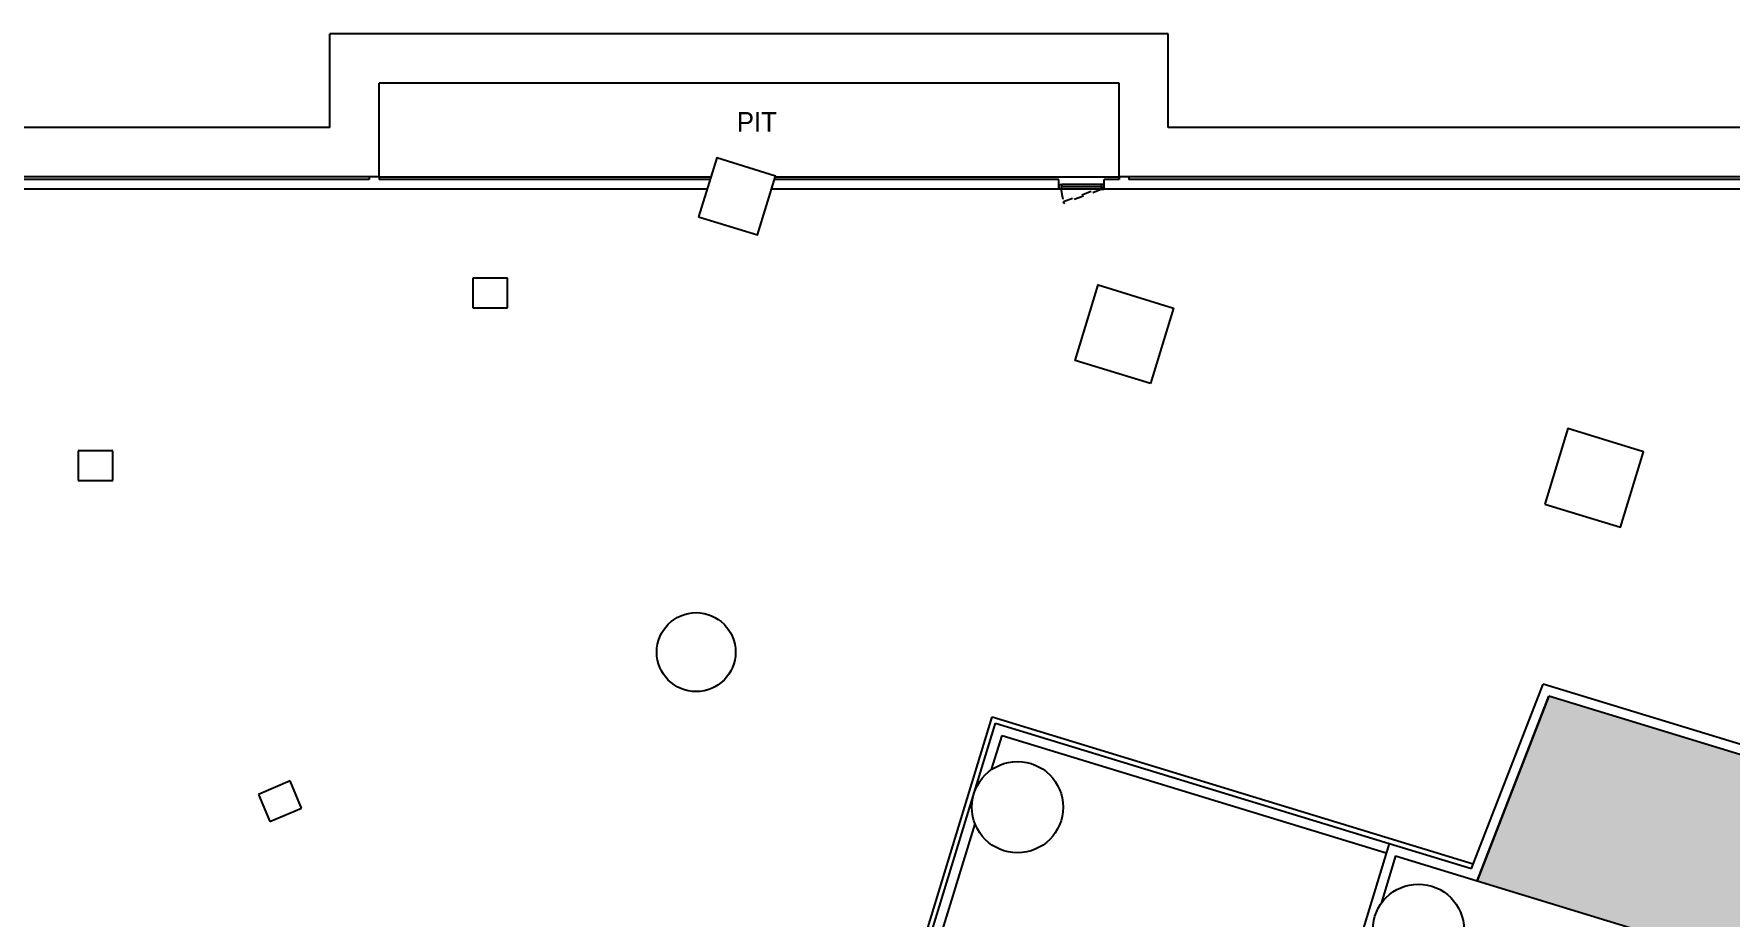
# Model space of a CAD drawing. Header units: millimetres. Extents: x -7718 to 414843, y 91724 to 341395.
# Drawn here: x 322653 to 357043, y 238959 to 256859 of the extents above; entities that cross this region are included whole.
import ezdxf
from ezdxf.enums import TextEntityAlignment as Align

# ---------------------------------------------------------------- set-up
doc = ezdxf.new("R2010")
doc.units = ezdxf.units.MM
doc.header["$LTSCALE"] = 200
doc.header["$MEASUREMENT"] = 0
doc.linetypes.add('HIDDEN', pattern=[2, 1, -1])
doc.layers.add('e-plan', color=9, linetype='CONTINUOUS')
doc.layers.add('sol-252', color=252, linetype='CONTINUOUS')
doc.styles.add('kiahn', font='HY울릉도L.TTF')

msp = doc.modelspace()

# ---------------------------------------------------------------- hatches: boundary and pattern name
at = {"layer": 'sol-252'}
msp.add_hatch(color=256, dxfattribs=at).paths.add_polyline_path([(353370, 243434), (351916, 239696), (356890, 238176), (354638, 230812), (355576, 230526), (359857, 228814), (365160, 223509), (369553, 223509), (369553, 213709), (372053, 213709), (372053, 216309), (380353, 216309), (380353, 223509), (380053, 223509), (380053, 224109), (380353, 224109), (380353, 233809), (370418, 233809), (364064, 240165)])

# ---------------------------------------------------------------- linework, layer by layer
at = {"layer": 'e-plan'}
for p, q in [((345653, 256859), (328653, 256859)), ((328653, 254959), (328653, 256859)), ((345653, 256859), (328653, 256859)), ((328653, 254959), (328653, 256859)), ((345653, 254959), (345653, 256859)), ((345653, 254959), (345653, 256859)), ((344653, 255859), (329653, 255859)), ((329653, 253959), (329653, 255859)), ((344653, 253959), (344653, 255859)), ((328653, 254959), (180403, 254959)), ((411603, 254959), (345653, 254959)), ((329653, 253959), (250703, 253959)), ((329453, 253909), (296983, 253909)), ((329453, 253959), (329453, 253909)), ((329653, 253959), (336378, 253959)), ((329653, 253959), (329653, 253909)), ((336363, 253909), (329653, 253909)), ((343433, 253909), (337670, 253909)), ((337685, 253959), (344653, 253959)), ((343433, 253709), (343433, 253909)), ((344293, 253809), (343493, 253809)), ((344653, 253909), (344353, 253909)), ((344353, 253709), (344353, 253909)), ((344653, 253959), (344653, 253909)), ((410603, 253959), (344653, 253959)), ((344853, 253959), (344853, 253909)), ((379682, 253909), (344853, 253909)), ((336301, 253709), (296983, 253709)), ((343433, 253709), (337609, 253709)), ((344308, 253709), (343478, 253709)), ((344293, 253759), (343493, 253759)), ((379199, 253709), (344353, 253709)), ((351797, 239942), (353251, 243680)), ((364170, 240342), (353251, 243680)), ((351916, 239696), (353370, 243434)), ((353370, 243434), (351916, 239696)), ((364064, 240165), (353370, 243434)), ((364064, 240165), (353370, 243434)), ((340416, 237565), (342083, 243016)), ((340483, 237440), (342149, 242891)), ((342083, 243016), (351833, 240035)), ((342149, 242891), (350130, 240452)), ((342070, 241948), (342282, 242642)), ((342282, 242642), (350071, 240260)), ((340674, 237382), (341734, 240849)), ((350130, 240452), (348025, 233566)), ((350130, 240452), (351797, 239942)), ((350262, 240202), (349966, 239231)), ((350262, 240202), (351916, 239696)), ((351916, 239696), (356890, 238176)), ((351916, 239696), (356890, 238176))]:
    msp.add_line(p, q, dxfattribs=at)
at = {"layer": 'e-plan', "ltscale": 0.5}
for p, q in [((332253, 251909), (331553, 251909)), ((331553, 251909), (331553, 251309)), ((332253, 251309), (332253, 251909)), ((331553, 251309), (332253, 251309)), ((324253, 248409), (323553, 248409)), ((323553, 248409), (323553, 247809)), ((324253, 247809), (324253, 248409)), ((323553, 247809), (324253, 247809)), ((327848, 241718), (327203, 241446)), ((327203, 241446), (327435, 240893)), ((328081, 241165), (327848, 241718)), ((327435, 240893), (328081, 241165))]:
    msp.add_line(p, q, dxfattribs=at)
for points in [[(336130, 253149), (337326, 252784), (337691, 253979), (336496, 254345)], [(345294, 249773), (343764, 250241), (344231, 251771), (345761, 251303)], [(353288, 247329), (354818, 246861), (355286, 248391), (353756, 248859)]]:
    msp.add_lwpolyline(points, close=True, dxfattribs=at)
at = {"layer": 'e-plan'}
for points in [[(343443, 253709), (343443, 253809), (343478, 253809), (343478, 253809), (343493, 253809), (343493, 253759), (343478, 253759), (343478, 253709)], [(344343, 253709), (344343, 253809), (344308, 253809), (344308, 253809), (344293, 253809), (344293, 253759), (344308, 253759), (344308, 253709)]]:
    msp.add_lwpolyline(points, close=True, dxfattribs=at)
at = {"layer": 'e-plan', "linetype": 'HIDDEN'}
msp.add_lwpolyline([(343538, 253423), (343526, 253461), (344293, 253746), (344308, 253709), (343538, 253423)], dxfattribs=at)
at = {"layer": 'e-plan'}
msp.add_circle((336079, 244329), 800, dxfattribs=at)
at = {"layer": 'e-plan', "ltscale": 0.5}
for centre in [(342595, 241186), (350724, 238701)]:
    msp.add_circle(centre, 925, dxfattribs=at)
at = {"layer": 'e-plan', "linetype": 'HIDDEN'}
msp.add_arc((345457, 253966), 1996, 187.4052, 194.6585, dxfattribs=at)

# ---------------------------------------------------------------- texts
at = {"layer": 'e-plan', "style": 'kiahn'}
msp.add_text('PIT', height=400, dxfattribs=at).set_placement((337310, 255075), align=Align.MIDDLE)

doc.saveas('drawing.dxf')
